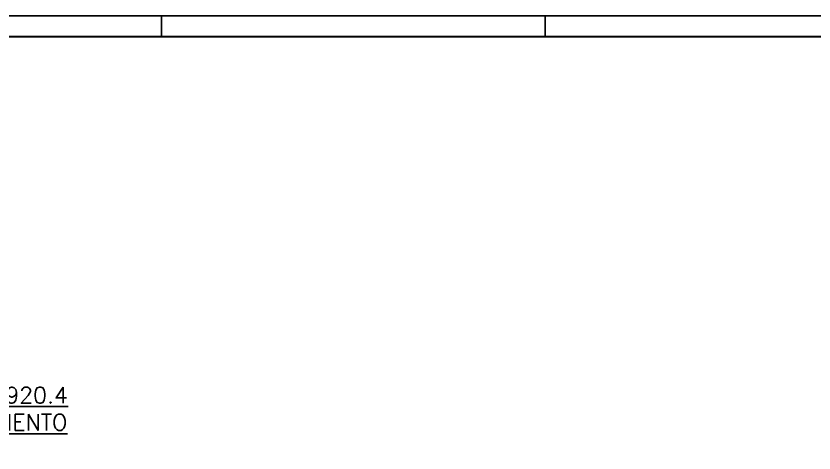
# Model space of a CAD drawing. Extents: x 264 to 383, y 0 to 84.
# Drawn here: x 283.65 to 322.13, y 63.19 to 84.25 of the extents above; entities that cross this region are included whole.
import ezdxf

# ---------------------------------------------------------------- set-up
doc = ezdxf.new("R2010")
doc.units = 0
doc.header["$MEASUREMENT"] = 0
doc.layers.get('0').update_dxf_attribs({"linetype": 'CONTINUOUS'})
doc.layers.add('4', color=4, linetype='CONTINUOUS')
doc.layers.add('ARQ-FOLHA', color=7, linetype='CONTINUOUS')
doc.styles.get("Standard").update_dxf_attribs({"font": 'ROMANS.SHX'})

# ---------------------------------------------------------------- blocks, each defined once
blk = doc.blocks.new('fla0')
at = {"layer": 'ARQ-FOLHA'}
for p, q in [((5101.19, 1431.998), (4982.29, 1431.998)), ((5008.69, 1430.998), (5008.69, 1431.998)), ((5027.19, 1430.998), (5027.19, 1431.998))]:
    blk.add_line(p, q, dxfattribs=at)
at = {"layer": 'ARQ-FOLHA', "const_width": 0.1}
blk.add_lwpolyline([(5100.19, 1430.998), (4984.79, 1430.998), (4984.79, 1348.898), (5100.19, 1348.898), (5100.19, 1430.998)], dxfattribs=at)

msp = doc.modelspace()

# ---------------------------------------------------------------- block references
msp.add_blockref('fla0', (-4718.02736, -1347.74859))

# ---------------------------------------------------------------- texts
at = {"layer": '4', "linetype": 'Continuous', "insert": (278.8957, 66.37218), "char_height": 0.7845143, "attachment_point": 1}
msp.add_mtext_dynamic_manual_height_columns('{\\LNÍVEL +920.4\\P2º PAVIMENTO}', width=29.275656, gutter_width=3.92257, heights=[0], dxfattribs=at)

doc.saveas('drawing.dxf')
